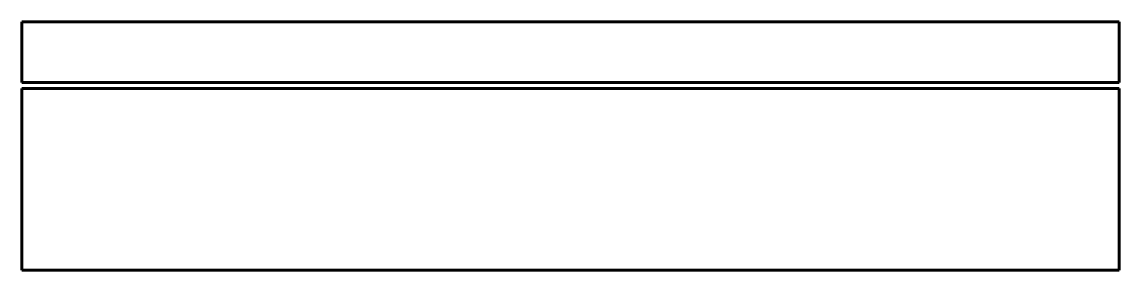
# Model space of a CAD drawing. Header units: millimetres. Extents: x -918 to -10, y -215 to -10.
import ezdxf

# ---------------------------------------------------------------- set-up
doc = ezdxf.new("R2010")
doc.units = ezdxf.units.MM
doc.linetypes.add('K5LT_BASIC', pattern=[0])

# ---------------------------------------------------------------- blocks, each defined once
blk = doc.blocks.new('U0')
at = {"color": 150, "linetype": 'K5LT_BASIC', "lineweight": 60, "true_color": 0x0080ff}
for p, q in [((-10, -65), (-918, -65)), ((-918, -65), (-918, -215)), ((-10, -215), (-10, -65)), ((-918, -215), (-10, -215))]:
    blk.add_line(p, q, dxfattribs=at)
blk = doc.blocks.new('U1')
at = {"color": 150, "linetype": 'K5LT_BASIC', "lineweight": 60, "true_color": 0x0080ff}
for p, q in [((-10, -10), (-918, -10)), ((-918, -10), (-918, -60)), ((-10, -60), (-10, -10)), ((-918, -60), (-10, -60))]:
    blk.add_line(p, q, dxfattribs=at)

msp = doc.modelspace()

# ---------------------------------------------------------------- block references
for name in ['U1', 'U0']:
    msp.add_blockref(name, (0, 0))

doc.saveas('drawing.dxf')
